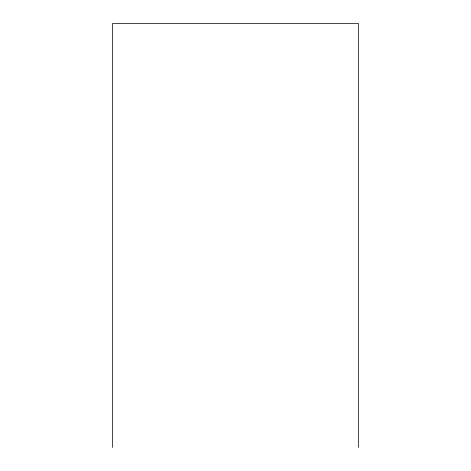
<?xml version="1.0" encoding="UTF-8"?>
<svg xmlns="http://www.w3.org/2000/svg" width="471" height="471" viewBox="0 0 471 471"><rect width="100%" height="100%" fill="white"/><g stroke="black" fill="none" stroke-linecap="round" stroke-linejoin="round"><path stroke-width="0.71" d="M358.49 447.45L358.49 23.55L112.51 23.55L112.51 447.45"/></g></svg>
